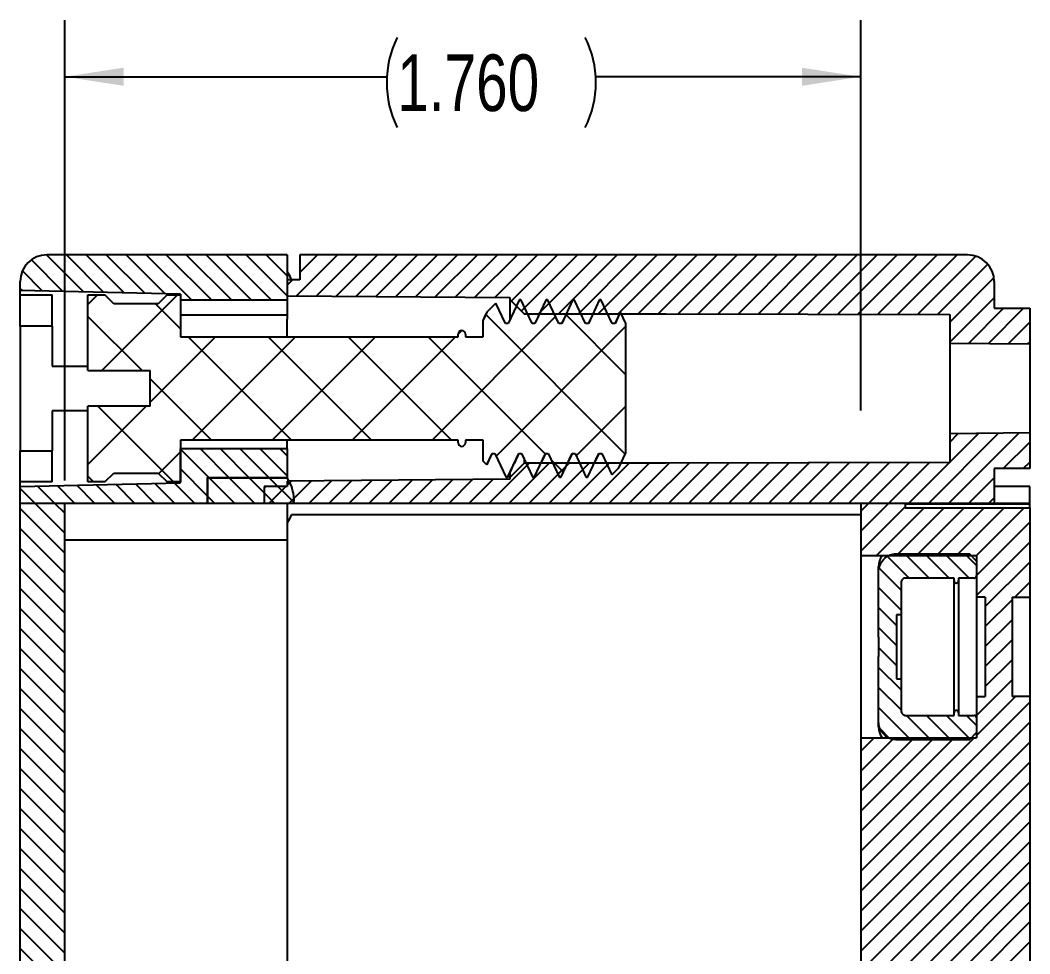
# Paper-space layout 'Layout1' of a CAD drawing. Extents: x 0.3 to 21.8, y 0.2 to 16.9.
# Drawn here: x 10.558 to 12.791, y 5.561 to 7.624 of the extents above; entities that cross this region are included whole.
import ezdxf

# ---------------------------------------------------------------- set-up
doc = ezdxf.new("R2010")
doc.units = 0
doc.header["$MEASUREMENT"] = 0
doc.linetypes.add('SLD-SOLID', pattern=[0])
doc.layers.get('0').update_dxf_attribs({"linetype": 'CONTINUOUS'})
doc.layers.add('SLD-0', color=7, linetype='SLD-SOLID')
doc.styles.add('SLDTEXTSTYLE1', font='TXT', dxfattribs={"width": 0.75})
doc.dimstyles.new('SLDDIMSTYLE1', dxfattribs={"dimtxt": 0.125, "dimasz": 0.13, "dimexe": 0, "dimexo": 0.0625, "dimgap": 0.03125, "dimtad": 0, "dimtih": 1, "dimtoh": 1, "dimdec": 3, "dimrnd": 1e-09, "dimzin": 4, "dimtxsty": 'SLDTEXTSTYLE1', "dimsah": 1, "dimcen": 0.09, "dimazin": 3, "dimtfac": 1, "dimtdec": 3, "dimtofl": 0, "dimtmove": 0, "dimatfit": 3, "dimtolj": 1, "dimtzin": 12})

# ---------------------------------------------------------------- blocks, each defined once
blk = doc.blocks.new('_D_4')
at = {"layer": 'SLD-0'}
for p, q in [((10.6568, 6.607), (10.6568, 7.6244)), ((12.4167, 6.762), (12.4167, 7.6244)), ((10.6568, 7.4994), (11.3687, 7.4994)), ((12.4167, 7.4994), (11.8312, 7.4994))]:
    blk.add_line(p, q, dxfattribs=at)
for centre, start, end in [((11.5906, 7.4867), 153.4349, 206.5651), ((11.6093, 7.4867), 333.4349, 26.5651)]:
    blk.add_arc(centre, 0.2219, start, end, dxfattribs=at)
for points in [[(10.6568, 7.4994), (10.7868, 7.4794), (10.7868, 7.5194)], [(12.4167, 7.4994), (12.2867, 7.5194), (12.2867, 7.4794)]]:
    blk.add_solid(points, dxfattribs=at)
at = {"layer": 'SLD-0', "insert": (11.3921, 7.5486), "char_height": 0.125, "attachment_point": 1, "style": 'SLDTEXTSTYLE1'}
blk.add_mtext('1.760', dxfattribs=at)

psp = doc.layouts.get("Layout1")

# ---------------------------------------------------------------- hatches: boundary and pattern name
at = {"linetype": 'SLD-SOLID'}
h = psp.add_hatch(dxfattribs=at)
h.set_pattern_fill('ANSI31', scale=0.25, angle=90, style=0)
edge = h.paths.add_edge_path(flags=0)
edge.add_arc((10.6174, 7.0466), 0.0591, 90, 180)
edge.add_line((10.5584, 7.0466), (10.5584, 7.0269))
edge.add_line((10.5584, 7.0269), (10.9127, 7.0191))
edge.add_line((10.9127, 7.0191), (10.9127, 7.0053))
edge.add_line((10.9127, 7.0053), (11.1489, 7.0053))
edge.add_line((11.1489, 7.0053), (11.1489, 7.1057))
edge.add_line((11.1489, 7.1057), (10.6174, 7.1057))
h = psp.add_hatch(dxfattribs=at)
h.set_pattern_fill('ANSI31', scale=0.25, style=0)
edge = h.paths.add_edge_path(flags=0)
edge.add_line((11.1765, 7.0505), (11.1489, 7.0505))
edge.add_line((11.1489, 7.0505), (11.1489, 7.0155))
edge.add_line((11.1489, 7.0155), (11.6411, 7.0112))
edge.add_line((11.6411, 7.0112), (11.6411, 7.0072))
edge.add_line((11.6411, 7.0072), (11.673, 6.9753))
edge.add_line((11.673, 6.9753), (11.9856, 6.9753))
edge.add_line((11.9856, 6.9753), (12.6135, 6.9738))
edge.add_line((12.6135, 6.9738), (12.6135, 6.9104))
edge.add_line((12.6135, 6.9104), (12.7907, 6.9088))
edge.add_line((12.7907, 6.9088), (12.7907, 6.9876))
edge.add_line((12.7907, 6.9876), (12.7119, 6.9876))
edge.add_line((12.7119, 6.9876), (12.7119, 7.0466))
edge.add_arc((12.6529, 7.0466), 0.0591, 360, 450)
edge.add_line((12.6529, 7.1057), (11.1765, 7.1057))
edge.add_line((11.1765, 7.1057), (11.1765, 7.0505))
h = psp.add_hatch(dxfattribs=at)
h.set_pattern_fill('ANSI37', angle=3e-322, style=0)
h.paths.add_polyline_path([(10.5584, 7.0171), (10.5584, 6.9482), (10.6293, 6.9482), (10.6293, 7.0171)], flags=0)
h = psp.add_hatch(dxfattribs=at)
h.set_pattern_fill('ANSI37', angle=3e-322, style=0)
edge = h.paths.add_edge_path(flags=0)
edge.add_line((11.8664, 6.6192), (11.8819, 6.6347))
edge.add_line((11.8819, 6.6347), (11.897, 6.667))
edge.add_line((11.897, 6.667), (11.897, 6.9538))
edge.add_line((11.897, 6.9538), (11.8853, 6.9788))
edge.add_line((11.8853, 6.9788), (11.8737, 6.9538))
edge.add_line((11.8737, 6.9538), (11.8674, 6.9538))
edge.add_line((11.8674, 6.9538), (11.8425, 7.0072))
edge.add_line((11.8425, 7.0072), (11.8395, 7.0072))
edge.add_line((11.8395, 7.0072), (11.8146, 6.9538))
edge.add_line((11.8146, 6.9538), (11.8084, 6.9538))
edge.add_line((11.8084, 6.9538), (11.7835, 7.0072))
edge.add_line((11.7835, 7.0072), (11.7805, 7.0072))
edge.add_line((11.7805, 7.0072), (11.7556, 6.9538))
edge.add_line((11.7556, 6.9538), (11.7493, 6.9538))
edge.add_line((11.7493, 6.9538), (11.7244, 7.0072))
edge.add_line((11.7244, 7.0072), (11.7214, 7.0072))
edge.add_line((11.7214, 7.0072), (11.6965, 6.9538))
edge.add_line((11.6965, 6.9538), (11.6903, 6.9538))
edge.add_line((11.6903, 6.9538), (11.6654, 7.0072))
edge.add_line((11.6654, 7.0072), (11.6624, 7.0072))
edge.add_line((11.6624, 7.0072), (11.6374, 6.9538))
edge.add_line((11.6374, 6.9538), (11.6312, 6.9538))
edge.add_line((11.6312, 6.9538), (11.6101, 6.9991))
edge.add_line((11.6101, 6.9991), (11.5903, 6.9793))
edge.add_line((11.5903, 6.9793), (11.582, 6.9616))
edge.add_line((11.582, 6.9616), (11.582, 6.9246))
edge.add_line((11.582, 6.9246), (11.5426, 6.9246))
edge.add_line((11.5426, 6.9246), (11.5426, 6.9305))
edge.add_arc((11.5348, 6.9305), 0.00787, 0, 180)
edge.add_line((11.5269, 6.9305), (11.5269, 6.9246))
edge.add_line((11.5269, 6.9246), (10.9127, 6.9246))
edge.add_line((10.9127, 6.9246), (10.9127, 7.0171))
edge.add_line((10.9127, 7.0171), (10.8832, 7.0171))
edge.add_line((10.8832, 7.0171), (10.8635, 6.9974))
edge.add_line((10.8635, 6.9974), (10.7651, 6.9974))
edge.add_line((10.7651, 6.9974), (10.7454, 7.0171))
edge.add_line((10.7454, 7.0171), (10.708, 7.0171))
edge.add_line((10.708, 7.0171), (10.708, 6.8498))
edge.add_line((10.708, 6.8498), (10.8458, 6.8498))
edge.add_line((10.8458, 6.8498), (10.8458, 6.771))
edge.add_line((10.8458, 6.771), (10.708, 6.771))
edge.add_line((10.708, 6.771), (10.708, 6.6037))
edge.add_line((10.708, 6.6037), (10.7454, 6.6037))
edge.add_line((10.7454, 6.6037), (10.7651, 6.6234))
edge.add_line((10.7651, 6.6234), (10.8635, 6.6234))
edge.add_line((10.8635, 6.6234), (10.8832, 6.6037))
edge.add_line((10.8832, 6.6037), (10.9127, 6.6037))
edge.add_line((10.9127, 6.6037), (10.9127, 6.6962))
edge.add_line((10.9127, 6.6962), (11.5269, 6.6962))
edge.add_line((11.5269, 6.6962), (11.5269, 6.6903))
edge.add_arc((11.5348, 6.6903), 0.00787, 180, 360)
edge.add_line((11.5426, 6.6903), (11.5426, 6.6962))
edge.add_line((11.5426, 6.6962), (11.582, 6.6962))
edge.add_line((11.582, 6.6962), (11.582, 6.6498))
edge.add_line((11.582, 6.6498), (11.59, 6.6418))
edge.add_line((11.59, 6.6418), (11.6017, 6.667))
edge.add_line((11.6017, 6.667), (11.6079, 6.667))
edge.add_line((11.6079, 6.667), (11.6328, 6.6135))
edge.add_line((11.6328, 6.6135), (11.6358, 6.6135))
edge.add_line((11.6358, 6.6135), (11.6608, 6.667))
edge.add_line((11.6608, 6.667), (11.667, 6.667))
edge.add_line((11.667, 6.667), (11.6919, 6.6135))
edge.add_line((11.6919, 6.6135), (11.6949, 6.6135))
edge.add_line((11.6949, 6.6135), (11.7198, 6.667))
edge.add_line((11.7198, 6.667), (11.726, 6.667))
edge.add_line((11.726, 6.667), (11.7509, 6.6135))
edge.add_line((11.7509, 6.6135), (11.7539, 6.6135))
edge.add_line((11.7539, 6.6135), (11.7789, 6.667))
edge.add_line((11.7789, 6.667), (11.7851, 6.667))
edge.add_line((11.7851, 6.667), (11.81, 6.6135))
edge.add_line((11.81, 6.6135), (11.813, 6.6135))
edge.add_line((11.813, 6.6135), (11.8379, 6.667))
edge.add_line((11.8379, 6.667), (11.8441, 6.667))
edge.add_line((11.8441, 6.667), (11.8664, 6.6192))
h = psp.add_hatch(dxfattribs=at)
h.set_pattern_fill('ANSI31', scale=0.25, style=0)
h.paths.add_polyline_path([(11.1489, 6.5939), (11.0978, 6.5939), (11.0978, 6.557), (12.7119, 6.557), (12.7119, 6.6332), (12.7907, 6.6332), (12.7907, 6.712), (12.6135, 6.7104), (12.6135, 6.647), (11.9856, 6.6455), (11.673, 6.6455), (11.6411, 6.6135), (11.6411, 6.6096), (11.1489, 6.6053)], flags=0)
h = psp.add_hatch(dxfattribs=at)
h.set_pattern_fill('ANSI31', scale=0.25, angle=90, style=0)
h.paths.add_polyline_path([(10.5584, 6.5939), (10.5584, 6.557), (10.9718, 6.557), (10.9718, 6.6135), (11.1489, 6.6135), (11.1489, 6.6768), (10.9127, 6.6768), (10.9127, 6.6017)], flags=0)
h = psp.add_hatch(dxfattribs=at)
h.set_pattern_fill('ANSI37', angle=3e-322, style=0)
h.paths.add_polyline_path([(10.5584, 6.6726), (10.5584, 6.6037), (10.6293, 6.6037), (10.6293, 6.6726)], flags=0)
h = psp.add_hatch(dxfattribs=at)
h.set_pattern_fill('ANSI31', scale=0.25, angle=90, style=0)
edge = h.paths.add_edge_path(flags=0)
edge.add_arc((11.0725, 6.5624), 0.0914, 356.6109, 393.2846)
edge.add_line((11.1489, 6.6125), (10.9728, 6.6125))
edge.add_line((10.9728, 6.6125), (10.9728, 6.557))
edge.add_line((10.9728, 6.557), (11.1638, 6.557))
h = psp.add_hatch(dxfattribs=at)
h.set_pattern_fill('ANSI31', scale=0.25, angle=90, style=0)
edge = h.paths.add_edge_path(flags=0)
edge.add_line((10.5584, 6.557), (10.5584, 3.4639))
edge.add_arc((10.6174, 3.4639), 0.0591, 180, 270)
edge.add_line((10.6174, 3.4049), (11.1489, 3.4049))
edge.add_line((11.1489, 3.4049), (11.1489, 3.4403))
edge.add_line((11.1489, 3.4403), (10.9718, 3.4403))
edge.add_line((10.9718, 3.4403), (10.9718, 3.5427))
edge.add_line((10.9718, 3.5427), (11.1489, 3.5427))
edge.add_line((11.1489, 3.5427), (11.1489, 3.5781))
edge.add_line((11.1489, 3.5781), (10.6568, 3.5781))
edge.add_line((10.6568, 3.5781), (10.6568, 6.557))
edge.add_line((10.6568, 6.557), (10.5584, 6.557))
h = psp.add_hatch(dxfattribs=at)
h.set_pattern_fill('ANSI31', scale=0.25, style=0)
edge = h.paths.add_edge_path(flags=0)
edge.add_line((12.5151, 6.5469), (12.5151, 6.557))
edge.add_line((12.5151, 6.557), (12.4167, 6.557))
edge.add_line((12.4167, 6.557), (12.4167, 6.4408))
edge.add_line((12.4167, 6.4408), (12.6726, 6.4408))
edge.add_line((12.6726, 6.4408), (12.6726, 6.3495))
edge.add_line((12.6726, 6.3495), (12.6922, 6.3495))
edge.add_line((12.6922, 6.3495), (12.6922, 6.1296))
edge.add_line((12.6922, 6.1296), (12.6726, 6.1296))
edge.add_line((12.6726, 6.1296), (12.6726, 6.0383))
edge.add_line((12.6726, 6.0383), (12.4167, 6.0383))
edge.add_line((12.4167, 6.0383), (12.4167, 5.5161))
edge.add_line((12.4167, 5.5161), (12.7119, 5.5161))
edge.add_line((12.7119, 5.5161), (12.7119, 4.9945))
edge.add_line((12.7119, 4.9945), (12.4167, 4.9945))
edge.add_line((12.4167, 4.9945), (12.4167, 4.4722))
edge.add_line((12.4167, 4.4722), (12.6726, 4.4722))
edge.add_line((12.6726, 4.4722), (12.6726, 4.365))
edge.add_line((12.6726, 4.365), (12.6922, 4.365))
edge.add_line((12.6922, 4.365), (12.6922, 4.177))
edge.add_line((12.6922, 4.177), (12.6726, 4.177))
edge.add_line((12.6726, 4.177), (12.6726, 4.0698))
edge.add_line((12.6726, 4.0698), (12.4167, 4.0698))
edge.add_line((12.4167, 4.0698), (12.4167, 3.7986))
edge.add_line((12.4167, 3.7986), (12.6135, 3.7986))
edge.add_line((12.6135, 3.7986), (12.6135, 3.7412))
edge.add_line((12.6135, 3.7412), (12.645, 3.7412))
edge.add_line((12.645, 3.7412), (12.645, 3.6))
edge.add_line((12.645, 3.6), (12.6135, 3.6))
edge.add_line((12.6135, 3.6), (12.6135, 3.523))
edge.add_line((12.6135, 3.523), (11.0978, 3.523))
edge.add_line((11.0978, 3.523), (11.0978, 3.46))
edge.add_line((11.0978, 3.46), (11.1765, 3.46))
edge.add_line((11.1765, 3.46), (11.1765, 3.4049))
edge.add_line((11.1765, 3.4049), (11.3733, 3.4049))
edge.add_line((11.3733, 3.4049), (11.3733, 3.4246))
edge.add_line((11.3733, 3.4246), (11.4127, 3.4246))
edge.add_line((11.4127, 3.4246), (11.4127, 3.4049))
edge.add_line((11.4127, 3.4049), (11.5465, 3.4049))
edge.add_line((11.5465, 3.4049), (11.5465, 3.4442))
edge.add_line((11.5465, 3.4442), (11.5826, 3.4442))
edge.add_line((11.5826, 3.4442), (11.5826, 3.4049))
edge.add_line((11.5826, 3.4049), (11.6267, 3.4049))
edge.add_line((11.6267, 3.4049), (11.6267, 3.4442))
edge.add_line((11.6267, 3.4442), (12.2617, 3.4442))
edge.add_line((12.2617, 3.4442), (12.2617, 3.4049))
edge.add_line((12.2617, 3.4049), (12.3059, 3.4049))
edge.add_line((12.3059, 3.4049), (12.3059, 3.4442))
edge.add_line((12.3059, 3.4442), (12.3419, 3.4442))
edge.add_line((12.3419, 3.4442), (12.3419, 3.4049))
edge.add_line((12.3419, 3.4049), (12.4757, 3.4049))
edge.add_line((12.4757, 3.4049), (12.4757, 3.4246))
edge.add_line((12.4757, 3.4246), (12.5151, 3.4246))
edge.add_line((12.5151, 3.4246), (12.5151, 3.4049))
edge.add_line((12.5151, 3.4049), (12.6529, 3.4049))
edge.add_arc((12.6529, 3.4639), 0.0591, 270, 360)
edge.add_line((12.7119, 3.4639), (12.7119, 3.8773))
edge.add_line((12.7119, 3.8773), (12.5151, 3.8773))
edge.add_line((12.5151, 3.8773), (12.5151, 3.9636))
edge.add_line((12.5151, 3.9636), (12.7907, 3.9636))
edge.add_line((12.7907, 3.9636), (12.7907, 4.177))
edge.add_line((12.7907, 4.177), (12.7513, 4.177))
edge.add_line((12.7513, 4.177), (12.7513, 4.365))
edge.add_line((12.7513, 4.365), (12.7907, 4.365))
edge.add_line((12.7907, 4.365), (12.7907, 6.1296))
edge.add_line((12.7907, 6.1296), (12.7513, 6.1296))
edge.add_line((12.7513, 6.1296), (12.7513, 6.3495))
edge.add_line((12.7513, 6.3495), (12.7907, 6.3495))
edge.add_line((12.7907, 6.3495), (12.7907, 6.5469))
edge.add_line((12.7907, 6.5469), (12.5151, 6.5469))
h = psp.add_hatch(dxfattribs=at)
h.set_pattern_fill('ANSI31', scale=0.25, angle=90, style=0)
edge = h.paths.add_edge_path(flags=0)
edge.add_spline(control_points=[(12.6332, 6.0933), (12.6332, 6.0933), (12.6332, 6.0934), (12.6332, 6.0935), (12.6332, 6.0942), (12.633, 6.0948), (12.6328, 6.0955), (12.6325, 6.0961), (12.6322, 6.0967), (12.6317, 6.0972), (12.6313, 6.0977), (12.6308, 6.0981), (12.6302, 6.0983), (12.6297, 6.0986), (12.6292, 6.0988), (12.6286, 6.0988), (12.6285, 6.0988), (12.6283, 6.0988), (12.6282, 6.0988)], knot_values=[0.000209, 0.000209, 0.000209, 0.000209, 0.000214, 0.000214, 0.000214, 0.000266, 0.000266, 0.000266, 0.000317, 0.000317, 0.000317, 0.000365, 0.000365, 0.000365, 0.000409, 0.000409, 0.000409, 0.000419, 0.000419, 0.000419, 0.000419], weights=[1, 1, 1, 1, 1, 1, 1, 1, 1, 1, 1, 1, 1, 1, 1, 1, 1, 1, 1], degree=3, periodic=0)
edge.add_spline(control_points=[(12.6282, 6.0988), (12.6277, 6.0988), (12.6272, 6.0987), (12.6267, 6.0986), (12.6262, 6.0984), (12.6257, 6.0981), (12.6253, 6.0978), (12.6249, 6.0975), (12.6245, 6.0971), (12.6242, 6.0966), (12.6239, 6.0961), (12.6236, 6.0956), (12.6234, 6.095), (12.6233, 6.0945), (12.6232, 6.0939), (12.6232, 6.0933)], knot_values=[0, 0, 0, 0, 0.000039, 0.000039, 0.000039, 0.000079, 0.000079, 0.000079, 0.00012, 0.00012, 0.00012, 0.000165, 0.000165, 0.000165, 0.00021, 0.00021, 0.00021, 0.00021], weights=[1, 1, 1, 1, 1, 1, 1, 1, 1, 1, 1, 1, 1, 1, 1, 1], degree=3, periodic=0)
edge.add_line((12.6232, 6.0933), (12.6232, 6.0878))
edge.add_line((12.6232, 6.0878), (12.516, 6.0878))
edge.add_spline(control_points=[(12.516, 6.0878), (12.5157, 6.0878), (12.5155, 6.0878), (12.5152, 6.0878), (12.514, 6.0879), (12.5129, 6.0882), (12.5119, 6.0887), (12.5108, 6.0893), (12.5098, 6.0901), (12.5089, 6.091), (12.508, 6.092), (12.5073, 6.0932), (12.5068, 6.0945), (12.5063, 6.0958), (12.5061, 6.0972), (12.506, 6.0985), (12.506, 6.0986), (12.506, 6.0987), (12.506, 6.0988)], knot_values=[0, 0, 0, 0, 0.000022, 0.000022, 0.000022, 0.000109, 0.000109, 0.000109, 0.000206, 0.000206, 0.000206, 0.000311, 0.000311, 0.000311, 0.000418, 0.000418, 0.000418, 0.000425, 0.000425, 0.000425, 0.000425], weights=[1, 1, 1, 1, 1, 1, 1, 1, 1, 1, 1, 1, 1, 1, 1, 1, 1, 1, 1], degree=3, periodic=0)
edge.add_line((12.506, 6.0988), (12.506, 6.1689))
edge.add_line((12.506, 6.1689), (12.496, 6.1689))
edge.add_line((12.496, 6.1689), (12.496, 6.3101))
edge.add_line((12.496, 6.3101), (12.506, 6.3101))
edge.add_line((12.506, 6.3101), (12.506, 6.3802))
edge.add_spline(control_points=[(12.506, 6.3802), (12.506, 6.3814), (12.5062, 6.3826), (12.5065, 6.3837), (12.5068, 6.3848), (12.5074, 6.3859), (12.508, 6.3868), (12.5086, 6.3877), (12.5094, 6.3886), (12.5102, 6.3892), (12.511, 6.3899), (12.512, 6.3904), (12.5129, 6.3907), (12.5139, 6.3911), (12.515, 6.3913), (12.516, 6.3913)], knot_values=[0.000429, 0.000429, 0.000429, 0.000429, 0.000518, 0.000518, 0.000518, 0.000609, 0.000609, 0.000609, 0.000692, 0.000692, 0.000692, 0.000773, 0.000773, 0.000773, 0.000853, 0.000853, 0.000853, 0.000853], weights=[1, 1, 1, 1, 1, 1, 1, 1, 1, 1, 1, 1, 1, 1, 1, 1], degree=3, periodic=0)
edge.add_line((12.516, 6.3913), (12.6232, 6.3913))
edge.add_line((12.6232, 6.3913), (12.6232, 6.3858))
edge.add_spline(control_points=[(12.6232, 6.3858), (12.6232, 6.3857), (12.6232, 6.3856), (12.6232, 6.3856), (12.6232, 6.3849), (12.6234, 6.3842), (12.6236, 6.3836), (12.6238, 6.383), (12.6242, 6.3824), (12.6247, 6.3819), (12.6251, 6.3814), (12.6256, 6.381), (12.6262, 6.3807), (12.6267, 6.3805), (12.6272, 6.3803), (12.6278, 6.3802), (12.6279, 6.3802), (12.6281, 6.3802), (12.6282, 6.3802)], knot_values=[0.000209, 0.000209, 0.000209, 0.000209, 0.000214, 0.000214, 0.000214, 0.000266, 0.000266, 0.000266, 0.000317, 0.000317, 0.000317, 0.000365, 0.000365, 0.000365, 0.000409, 0.000409, 0.000409, 0.000419, 0.000419, 0.000419, 0.000419], weights=[1, 1, 1, 1, 1, 1, 1, 1, 1, 1, 1, 1, 1, 1, 1, 1, 1, 1, 1], degree=3, periodic=0)
edge.add_spline(control_points=[(12.6282, 6.3802), (12.6287, 6.3802), (12.6292, 6.3803), (12.6297, 6.3805), (12.6302, 6.3807), (12.6307, 6.3809), (12.6311, 6.3812), (12.6315, 6.3816), (12.6319, 6.382), (12.6322, 6.3824), (12.6325, 6.3829), (12.6328, 6.3835), (12.6329, 6.384), (12.6331, 6.3846), (12.6332, 6.3852), (12.6332, 6.3858)], knot_values=[0, 0, 0, 0, 0.000039, 0.000039, 0.000039, 0.000079, 0.000079, 0.000079, 0.00012, 0.00012, 0.00012, 0.000165, 0.000165, 0.000165, 0.00021, 0.00021, 0.00021, 0.00021], weights=[1, 1, 1, 1, 1, 1, 1, 1, 1, 1, 1, 1, 1, 1, 1, 1], degree=3, periodic=0)
edge.add_line((12.6332, 6.3858), (12.6332, 6.3913))
edge.add_line((12.6332, 6.3913), (12.6676, 6.3913))
edge.add_spline(control_points=[(12.6676, 6.3913), (12.6681, 6.3913), (12.6686, 6.3914), (12.6691, 6.3915), (12.6696, 6.3917), (12.6701, 6.392), (12.6705, 6.3923), (12.6709, 6.3926), (12.6713, 6.393), (12.6716, 6.3935), (12.6719, 6.394), (12.6722, 6.3945), (12.6723, 6.3951), (12.6725, 6.3956), (12.6726, 6.3962), (12.6726, 6.3967)], knot_values=[0, 0, 0, 0, 0.00004, 0.00004, 0.00004, 0.00008, 0.00008, 0.00008, 0.000121, 0.000121, 0.000121, 0.000166, 0.000166, 0.000166, 0.000208, 0.000208, 0.000208, 0.000208], weights=[1, 1, 1, 1, 1, 1, 1, 1, 1, 1, 1, 1, 1, 1, 1, 1], degree=3, periodic=0)
edge.add_line((12.6726, 6.3967), (12.6726, 6.429))
edge.add_spline(control_points=[(12.6726, 6.429), (12.6676, 6.4343), (12.6626, 6.4396), (12.6576, 6.4449)], knot_values=[0.02521, 0.02521, 0.02521, 0.02521, 0.025765, 0.025765, 0.025765, 0.025765], weights=[1, 1, 1, 1], degree=3, periodic=0)
edge.add_line((12.6576, 6.4449), (12.4954, 6.4449))
edge.add_spline(control_points=[(12.4954, 6.4449), (12.4941, 6.4449), (12.4927, 6.4448), (12.4914, 6.4447), (12.487, 6.4442), (12.4827, 6.443), (12.4788, 6.441), (12.4746, 6.4389), (12.4707, 6.436), (12.4675, 6.4326), (12.464, 6.429), (12.4613, 6.4246), (12.4594, 6.42), (12.4574, 6.4151), (12.4563, 6.4098), (12.4561, 6.4046), (12.456, 6.404), (12.456, 6.4034), (12.456, 6.4029)], knot_values=[0, 0, 0, 0, 0.000101, 0.000101, 0.000101, 0.000441, 0.000441, 0.000441, 0.000804, 0.000804, 0.000804, 0.001192, 0.001192, 0.001192, 0.001598, 0.001598, 0.001598, 0.001642, 0.001642, 0.001642, 0.001642], weights=[1, 1, 1, 1, 1, 1, 1, 1, 1, 1, 1, 1, 1, 1, 1, 1, 1, 1, 1], degree=3, periodic=0)
edge.add_line((12.456, 6.4029), (12.456, 6.2611))
edge.add_spline(control_points=[(12.456, 6.2611), (12.456, 6.2527), (12.4564, 6.2443), (12.4563, 6.2359), (12.4562, 6.23), (12.456, 6.224), (12.456, 6.218)], knot_values=[0.000386, 0.000386, 0.000386, 0.000386, 0.001025, 0.001025, 0.001025, 0.001481, 0.001481, 0.001481, 0.001481], weights=[1, 1, 1, 1, 1, 1, 1], degree=3, periodic=0)
edge.add_line((12.456, 6.218), (12.456, 6.0762))
edge.add_spline(control_points=[(12.456, 6.0762), (12.456, 6.0722), (12.4565, 6.0682), (12.4576, 6.0644), (12.4588, 6.06), (12.4606, 6.0558), (12.4631, 6.052), (12.4655, 6.0484), (12.4684, 6.0451), (12.4718, 6.0424), (12.4751, 6.0398), (12.4789, 6.0377), (12.4829, 6.0363), (12.4869, 6.0349), (12.4912, 6.0341), (12.4954, 6.0341)], knot_values=[0.001678, 0.001678, 0.001678, 0.001678, 0.001985, 0.001985, 0.001985, 0.002334, 0.002334, 0.002334, 0.002667, 0.002667, 0.002667, 0.002994, 0.002994, 0.002994, 0.003322, 0.003322, 0.003322, 0.003322], weights=[1, 1, 1, 1, 1, 1, 1, 1, 1, 1, 1, 1, 1, 1, 1, 1], degree=3, periodic=0)
edge.add_line((12.4954, 6.0341), (12.6576, 6.0341))
edge.add_spline(control_points=[(12.6576, 6.0341), (12.6626, 6.0394), (12.6676, 6.0447), (12.6726, 6.05)], knot_values=[0.012723, 0.012723, 0.012723, 0.012723, 0.013278, 0.013278, 0.013278, 0.013278], weights=[1, 1, 1, 1], degree=3, periodic=0)
edge.add_line((12.6726, 6.05), (12.6726, 6.0823))
edge.add_spline(control_points=[(12.6726, 6.0823), (12.6726, 6.0824), (12.6726, 6.0825), (12.6726, 6.0826), (12.6725, 6.0832), (12.6724, 6.0839), (12.6721, 6.0845), (12.6719, 6.0851), (12.6715, 6.0857), (12.6711, 6.0862), (12.6707, 6.0866), (12.6702, 6.087), (12.6696, 6.0873), (12.6691, 6.0875), (12.6685, 6.0877), (12.668, 6.0878), (12.6678, 6.0878), (12.6677, 6.0878), (12.6676, 6.0878)], knot_values=[0.000208, 0.000208, 0.000208, 0.000208, 0.000214, 0.000214, 0.000214, 0.000264, 0.000264, 0.000264, 0.000315, 0.000315, 0.000315, 0.000362, 0.000362, 0.000362, 0.000405, 0.000405, 0.000405, 0.000416, 0.000416, 0.000416, 0.000416], weights=[1, 1, 1, 1, 1, 1, 1, 1, 1, 1, 1, 1, 1, 1, 1, 1, 1, 1, 1], degree=3, periodic=0)
edge.add_line((12.6676, 6.0878), (12.6332, 6.0878))
edge.add_line((12.6332, 6.0878), (12.6332, 6.0933))

# ---------------------------------------------------------------- linework, layer by layer
at = {"color": 7, "linetype": 'SLD-SOLID'}
for p, q in [((11.1489, 7.1057), (10.6174, 7.1057)), ((11.1489, 7.1057), (11.1489, 7.0053)), ((11.1765, 7.1057), (11.1765, 7.0505)), ((12.6529, 7.1057), (11.1765, 7.1057)), ((10.5584, 7.0269), (10.5584, 7.0466)), ((11.1489, 7.0505), (11.1489, 7.0155)), ((11.1765, 7.0505), (11.1489, 7.0505)), ((12.7119, 7.0466), (12.7119, 6.9876)), ((10.9127, 7.0191), (10.5584, 7.0269)), ((10.5584, 7.0171), (10.5584, 7.0269)), ((10.5584, 7.0171), (10.6293, 7.0171)), ((10.5584, 6.9482), (10.5584, 7.0171)), ((10.6293, 6.9482), (10.6293, 7.0171)), ((10.708, 6.8498), (10.708, 7.0171)), ((10.708, 7.0171), (10.7454, 7.0171)), ((10.7651, 6.9974), (10.7454, 7.0171)), ((10.8832, 7.0171), (10.8635, 6.9974)), ((10.8832, 7.0171), (10.9127, 7.0171)), ((10.9127, 7.0191), (10.9127, 7.0053)), ((10.9127, 7.0171), (10.9127, 6.9246)), ((11.1489, 7.0155), (11.6411, 7.0112)), ((11.6411, 7.0112), (11.6411, 7.0072)), ((10.8635, 6.9974), (10.7651, 6.9974)), ((11.1489, 7.0053), (10.9127, 7.0053)), ((11.1489, 7.0053), (11.1489, 6.9635)), ((11.5903, 6.9793), (11.6101, 6.9991)), ((11.6312, 6.9538), (11.6101, 6.9991)), ((11.6624, 7.0072), (11.6374, 6.9538)), ((11.6411, 7.0072), (11.673, 6.9753)), ((11.6411, 7.0072), (11.6411, 6.963)), ((11.6624, 7.0072), (11.6654, 7.0072)), ((11.6903, 6.9538), (11.6654, 7.0072)), ((11.7214, 7.0072), (11.6965, 6.9538)), ((11.7214, 7.0072), (11.7244, 7.0072)), ((11.7493, 6.9538), (11.7244, 7.0072)), ((11.7805, 7.0072), (11.7556, 6.9538)), ((11.7805, 7.0072), (11.7835, 7.0072)), ((11.8084, 6.9538), (11.7835, 7.0072)), ((11.8395, 7.0072), (11.8146, 6.9538)), ((11.8395, 7.0072), (11.8425, 7.0072)), ((11.8674, 6.9538), (11.8425, 7.0072)), ((12.7119, 6.9876), (12.7907, 6.9876)), ((12.7907, 6.9876), (12.7907, 6.9088)), ((10.9127, 6.9728), (11.1489, 6.9728)), ((11.5903, 6.9793), (11.582, 6.9616)), ((11.5903, 6.9793), (11.5882, 6.975)), ((11.673, 6.9753), (11.9856, 6.9753)), ((11.7042, 6.9703), (11.6963, 6.9538)), ((11.7633, 6.9703), (11.7554, 6.9538)), ((11.8223, 6.9703), (11.8144, 6.9538)), ((11.8853, 6.9788), (11.8737, 6.9538)), ((11.8853, 6.9788), (11.897, 6.9538)), ((11.9856, 6.9753), (12.6135, 6.9738)), ((12.6135, 6.9738), (12.6135, 6.9104)), ((10.6293, 6.9482), (10.5584, 6.9482)), ((10.5584, 6.9482), (10.5584, 6.6726)), ((10.6293, 6.9482), (10.6293, 6.8596)), ((11.1489, 6.9246), (11.1489, 6.9635)), ((11.582, 6.9246), (11.582, 6.9616)), ((11.6374, 6.9538), (11.6312, 6.9538)), ((11.6965, 6.9538), (11.6903, 6.9538)), ((11.7556, 6.9538), (11.7493, 6.9538)), ((11.8146, 6.9538), (11.8084, 6.9538)), ((11.8737, 6.9538), (11.8674, 6.9538)), ((11.897, 6.9538), (11.897, 6.667)), ((10.9127, 6.9246), (11.5269, 6.9246)), ((11.5269, 6.9246), (11.5269, 6.9305)), ((11.5426, 6.9305), (11.5426, 6.9246)), ((11.5426, 6.9246), (11.582, 6.9246)), ((12.6135, 6.9104), (12.7907, 6.9088)), ((12.6135, 6.9104), (12.6135, 6.7104)), ((12.7907, 6.9088), (12.7907, 6.712)), ((10.6293, 6.8596), (10.708, 6.8596)), ((10.708, 6.8498), (10.8458, 6.8498)), ((10.8458, 6.771), (10.8458, 6.8498)), ((10.708, 6.6037), (10.708, 6.771)), ((10.8458, 6.771), (10.708, 6.771)), ((10.708, 6.7612), (10.6293, 6.7612)), ((10.6293, 6.7612), (10.6293, 6.6726)), ((12.7907, 6.712), (12.6135, 6.7104)), ((12.6135, 6.7104), (12.6135, 6.647)), ((12.7907, 6.712), (12.7907, 6.6332)), ((11.5269, 6.6962), (10.9127, 6.6962)), ((10.9127, 6.6962), (10.9127, 6.6037)), ((11.1489, 6.6958), (10.9127, 6.6958)), ((11.1489, 6.6768), (10.9127, 6.6768)), ((10.9127, 6.6017), (10.9127, 6.6768)), ((11.1489, 6.6958), (11.1489, 6.6962)), ((11.1489, 6.6768), (11.1489, 6.6958)), ((11.1489, 6.6768), (11.1489, 6.6135)), ((11.5269, 6.6903), (11.5269, 6.6962)), ((11.582, 6.6962), (11.5426, 6.6962)), ((11.5426, 6.6962), (11.5426, 6.6903)), ((11.582, 6.6498), (11.582, 6.6962)), ((10.5584, 6.6726), (10.6293, 6.6726)), ((10.5584, 6.6037), (10.5584, 6.6726)), ((10.6293, 6.6037), (10.6293, 6.6726)), ((11.59, 6.6418), (11.6017, 6.667)), ((11.6017, 6.667), (11.6079, 6.667)), ((11.6079, 6.667), (11.6328, 6.6135)), ((11.6358, 6.6135), (11.6608, 6.667)), ((11.6608, 6.667), (11.667, 6.667)), ((11.667, 6.667), (11.6919, 6.6135)), ((11.673, 6.6536), (11.673, 6.6455)), ((11.6949, 6.6135), (11.7198, 6.667)), ((11.7109, 6.6468), (11.7204, 6.667)), ((11.7198, 6.667), (11.726, 6.667)), ((11.726, 6.667), (11.7509, 6.6135)), ((11.7539, 6.6135), (11.7789, 6.667)), ((11.77, 6.6468), (11.7795, 6.667)), ((11.7789, 6.667), (11.7851, 6.667)), ((11.7851, 6.667), (11.81, 6.6135)), ((11.813, 6.6135), (11.8379, 6.667)), ((11.829, 6.6467), (11.8385, 6.667)), ((11.8379, 6.667), (11.8441, 6.667)), ((11.8441, 6.667), (11.8664, 6.6192)), ((11.8819, 6.6347), (11.897, 6.667)), ((11.59, 6.6418), (11.582, 6.6498)), ((11.59, 6.6418), (11.5907, 6.6431)), ((11.673, 6.6455), (11.6411, 6.6135)), ((11.9856, 6.6455), (11.673, 6.6455)), ((11.8819, 6.6347), (11.8664, 6.6192)), ((12.6135, 6.647), (11.9856, 6.6455)), ((12.7907, 6.6332), (12.7119, 6.6332)), ((12.7119, 6.6332), (12.7119, 6.557)), ((10.7454, 6.6037), (10.7651, 6.6234)), ((10.7651, 6.6234), (10.8635, 6.6234)), ((10.8635, 6.6234), (10.8832, 6.6037)), ((10.9718, 6.6135), (11.1489, 6.6135)), ((10.9718, 6.6135), (10.9718, 6.557)), ((10.9728, 6.6125), (10.9728, 6.6135)), ((11.1489, 6.6125), (10.9728, 6.6125)), ((10.9728, 6.6125), (10.9728, 6.557)), ((11.1489, 6.6125), (11.1489, 6.6135)), ((11.6411, 6.6096), (11.1489, 6.6053)), ((11.6358, 6.6135), (11.6328, 6.6135)), ((11.6368, 6.6154), (11.6358, 6.6135)), ((11.6411, 6.623), (11.6411, 6.6135)), ((11.6411, 6.6135), (11.6411, 6.6096)), ((11.6949, 6.6135), (11.6919, 6.6135)), ((11.7539, 6.6135), (11.7509, 6.6135)), ((11.813, 6.6135), (11.81, 6.6135)), ((10.6293, 6.6037), (10.5584, 6.6037)), ((10.5584, 6.5939), (10.5584, 6.6037)), ((10.5584, 6.5939), (10.9127, 6.6017)), ((10.5584, 6.557), (10.5584, 6.5939)), ((10.7454, 6.6037), (10.708, 6.6037)), ((10.9127, 6.6037), (10.8832, 6.6037)), ((11.0978, 6.5939), (11.0978, 6.557)), ((11.1489, 6.5939), (11.0978, 6.5939)), ((11.1489, 6.6053), (11.1489, 6.5939)), ((12.7907, 6.5939), (12.7119, 6.5939)), ((12.7907, 6.557), (12.7907, 6.5939)), ((10.5584, 6.557), (10.9718, 6.557)), ((10.5584, 3.4639), (10.5584, 6.557)), ((10.6568, 3.5781), (10.6568, 6.557)), ((10.9718, 6.557), (10.9728, 6.557)), ((10.9728, 6.557), (11.1638, 6.557)), ((11.0978, 6.557), (12.7119, 6.557)), ((11.1489, 6.557), (11.1489, 6.4757)), ((12.4167, 6.557), (12.4167, 6.4408)), ((12.5151, 6.557), (12.5151, 6.5469)), ((12.7907, 6.5545), (12.5151, 6.5545)), ((12.5151, 6.5469), (12.7907, 6.5469)), ((12.7119, 6.557), (12.7907, 6.557)), ((12.7907, 6.5545), (12.7907, 6.557)), ((12.7907, 6.5469), (12.7907, 6.5545)), ((12.7907, 6.5469), (12.7907, 6.3495)), ((12.4167, 6.5309), (11.1583, 6.5309)), ((10.6568, 6.4757), (11.1489, 6.4757)), ((11.1489, 6.4757), (11.1489, 4.0348)), ((12.6726, 6.4408), (12.4167, 6.4408)), ((12.4167, 6.4408), (12.4167, 6.0383)), ((12.4954, 6.4449), (12.6576, 6.4449)), ((12.6726, 6.429), (12.6576, 6.4449)), ((12.6726, 6.4408), (12.6726, 6.3495)), ((12.456, 6.4029), (12.456, 6.4167)), ((12.6726, 6.429), (12.6726, 6.3967)), ((12.456, 6.2611), (12.456, 6.4029)), ((12.6232, 6.3913), (12.516, 6.3913)), ((12.6232, 6.3858), (12.6232, 6.3913)), ((12.6232, 6.0933), (12.6232, 6.3858)), ((12.6676, 6.3913), (12.6332, 6.3913)), ((12.6332, 6.3913), (12.6332, 6.3858)), ((12.6332, 6.3858), (12.6332, 6.0933)), ((12.506, 6.3802), (12.506, 6.3101)), ((12.6922, 6.3495), (12.6726, 6.3495)), ((12.6726, 6.3495), (12.6726, 6.2789)), ((12.6922, 6.3495), (12.6922, 6.1296)), ((12.7513, 6.3495), (12.7907, 6.3495)), ((12.7513, 6.3495), (12.7513, 6.1296)), ((12.7907, 6.3495), (12.7907, 6.2789)), ((12.506, 6.3101), (12.496, 6.3101)), ((12.496, 6.3101), (12.496, 6.1689)), ((12.506, 6.3101), (12.506, 6.1689)), ((12.6726, 6.2789), (12.6726, 6.2002)), ((12.7907, 6.2789), (12.7907, 6.2002)), ((12.456, 6.0762), (12.456, 6.218)), ((12.6726, 6.2002), (12.6726, 6.1296)), ((12.7907, 6.2002), (12.7907, 6.1296)), ((12.496, 6.1689), (12.506, 6.1689)), ((12.506, 6.1689), (12.506, 6.0988)), ((12.6726, 6.1296), (12.6726, 6.0383)), ((12.6726, 6.1296), (12.6922, 6.1296)), ((12.7907, 6.1296), (12.7513, 6.1296)), ((12.7907, 6.1296), (12.7907, 4.365)), ((12.456, 6.0624), (12.456, 6.0762)), ((12.516, 6.0878), (12.6232, 6.0878)), ((12.6232, 6.0878), (12.6232, 6.0933)), ((12.6332, 6.0933), (12.6332, 6.0878)), ((12.6332, 6.0878), (12.6676, 6.0878)), ((12.6726, 6.0823), (12.6726, 6.05)), ((12.6576, 6.0341), (12.6726, 6.05)), ((12.4167, 6.0383), (12.6726, 6.0383)), ((12.4167, 6.0383), (12.4167, 5.5161)), ((12.6576, 6.0341), (12.4954, 6.0341))]:
    psp.add_line(p, q, dxfattribs=at)
at = {"color": 7, "linetype": 'SLD-SOLID', "flags": 128}
for points in [[(11.1583, 7.0505), (11.1554, 7.0576), (11.1489, 7.0692)], [(11.1489, 6.5122), (11.1554, 6.5238), (11.1583, 6.5309)]]:
    psp.add_lwpolyline(points, dxfattribs=at)
at = {"color": 7, "linetype": 'SLD-SOLID'}
for centre, radius, start, end in [((10.6174, 7.0466), 0.0591, 90, 180), ((12.6529, 7.0466), 0.0591, 360, 90), ((11.5348, 6.9305), 0.00787, 0, 180), ((11.5348, 6.6903), 0.00787, 180, 0), ((11.0725, 6.5624), 0.0914, 356.6109, 33.2846), ((12.4954, 6.4167), 0.0394, 142.324, 180), ((12.4954, 6.0624), 0.0394, 180, 217.676)]:
    psp.add_arc(centre, radius, start, end, dxfattribs=at)
for points, knots in [([(11.5878, 6.9752), (11.5869, 6.9732), (11.5849, 6.969), (11.5829, 6.9647), (11.5819, 6.9625)], [0, 0, 0, 0, 0.4704532, 1, 1, 1, 1]), ([(11.8823, 6.9734), (11.8812, 6.9711), (11.8781, 6.9646), (11.8751, 6.9581), (11.8731, 6.9538)], [0, 0, 0, 0, 0.34766, 1, 1, 1, 1]), ([(11.591, 6.643), (11.5926, 6.6464), (11.5964, 6.6544), (11.6002, 6.6624), (11.6023, 6.667)], [0, 0, 0, 0, 0.428443, 1, 1, 1, 1]), ([(11.6367, 6.6145), (11.641, 6.6235), (11.6492, 6.641), (11.6574, 6.6585), (11.6614, 6.667)], [0, 0, 0, 0, 0.5136042, 1, 1, 1, 1]), ([(12.456, 6.4029), (12.456, 6.4034), (12.4561, 6.4092), (12.4584, 6.4201), (12.4666, 6.433), (12.4781, 6.4416), (12.4883, 6.4447), (12.4941, 6.4449), (12.4954, 6.4449)], [0, 0, 0, 0, 0.026667, 0.273631, 0.509895, 0.73038, 0.937435, 1, 1, 1, 1]), ([(12.516, 6.3913), (12.515, 6.3912), (12.5129, 6.391), (12.5101, 6.3893), (12.5078, 6.3869), (12.5063, 6.3837), (12.5061, 6.3814), (12.506, 6.3802)], [0, 0, 0, 0, 0.189726, 0.379679, 0.576283, 0.789523, 1, 1, 1, 1]), ([(12.6232, 6.3858), (12.6232, 6.3857), (12.6232, 6.385), (12.6235, 6.3835), (12.6245, 6.3818), (12.6261, 6.3806), (12.6274, 6.3803), (12.6281, 6.3802), (12.6282, 6.3802)], [0, 0, 0, 0, 0.0242953, 0.2701845, 0.5162608, 0.7459761, 0.9515551, 1, 1, 1, 1]), ([(12.6282, 6.3802), (12.6287, 6.3803), (12.6297, 6.3804), (12.6311, 6.3812), (12.6323, 6.3824), (12.633, 6.384), (12.6331, 6.3852), (12.6332, 6.3858)], [0, 0, 0, 0, 0.187577, 0.3758, 0.571919, 0.786897, 1, 1, 1, 1]), ([(12.6676, 6.3913), (12.6681, 6.3913), (12.6691, 6.3914), (12.6705, 6.3923), (12.6717, 6.3935), (12.6724, 6.395), (12.6725, 6.3962), (12.6726, 6.3967)], [0, 0, 0, 0, 0.19069, 0.382064, 0.58057, 0.795816, 1, 1, 1, 1]), ([(12.456, 6.2611), (12.4562, 6.2527), (12.4564, 6.2383), (12.4561, 6.224), (12.456, 6.218)], [0, 0, 0, 0, 0.583141, 1, 1, 1, 1]), ([(12.506, 6.0988), (12.506, 6.0987), (12.506, 6.0972), (12.5066, 6.0944), (12.5087, 6.0909), (12.5117, 6.0886), (12.5143, 6.0878), (12.5157, 6.0878), (12.516, 6.0878)], [0, 0, 0, 0, 0.0173159, 0.2690754, 0.5159257, 0.7431242, 0.9477704, 1, 1, 1, 1]), ([(12.6282, 6.0988), (12.6277, 6.0988), (12.6266, 6.0987), (12.6252, 6.0978), (12.6241, 6.0966), (12.6233, 6.095), (12.6232, 6.0939), (12.6232, 6.0933)], [0, 0, 0, 0, 0.187577, 0.3758, 0.571919, 0.786897, 1, 1, 1, 1]), ([(12.6332, 6.0933), (12.6332, 6.0933), (12.6332, 6.0941), (12.6329, 6.0955), (12.6318, 6.0972), (12.6303, 6.0984), (12.629, 6.0988), (12.6283, 6.0988), (12.6282, 6.0988)], [0, 0, 0, 0, 0.024295, 0.270184, 0.516261, 0.745976, 0.951555, 1, 1, 1, 1]), ([(12.4954, 6.0341), (12.4912, 6.0346), (12.4827, 6.0354), (12.4713, 6.042), (12.4624, 6.0518), (12.457, 6.0637), (12.4563, 6.0722), (12.456, 6.0762)], [0, 0, 0, 0, 0.198919, 0.397824, 0.600566, 0.813289, 1, 1, 1, 1]), ([(12.6726, 6.0823), (12.6726, 6.0824), (12.6726, 6.0831), (12.6722, 6.0845), (12.6712, 6.0862), (12.6697, 6.0874), (12.6684, 6.0877), (12.6677, 6.0878), (12.6676, 6.0878)], [0, 0, 0, 0, 0.030595, 0.272683, 0.514455, 0.741891, 0.948525, 1, 1, 1, 1])]:
    psp.add_open_spline(points, degree=3, knots=knots, dxfattribs=at)

# ---------------------------------------------------------------- dimensions: what is measured, and where the dimension line sits
at = {"layer": 'SLD-0'}
dim = psp.add_linear_dim(base=(10.6568, 7.4994), p1=(12.4167, 6.712), p2=(10.6568, 6.557), text='(<>)', dimstyle='SLDDIMSTYLE1', dxfattribs=at)
dim.commit()
dim.dimension.update_dxf_attribs({"geometry": '_D_4', "text_midpoint": (11.5999, 7.4994), "dimtype": 160})

doc.saveas('drawing.dxf')
